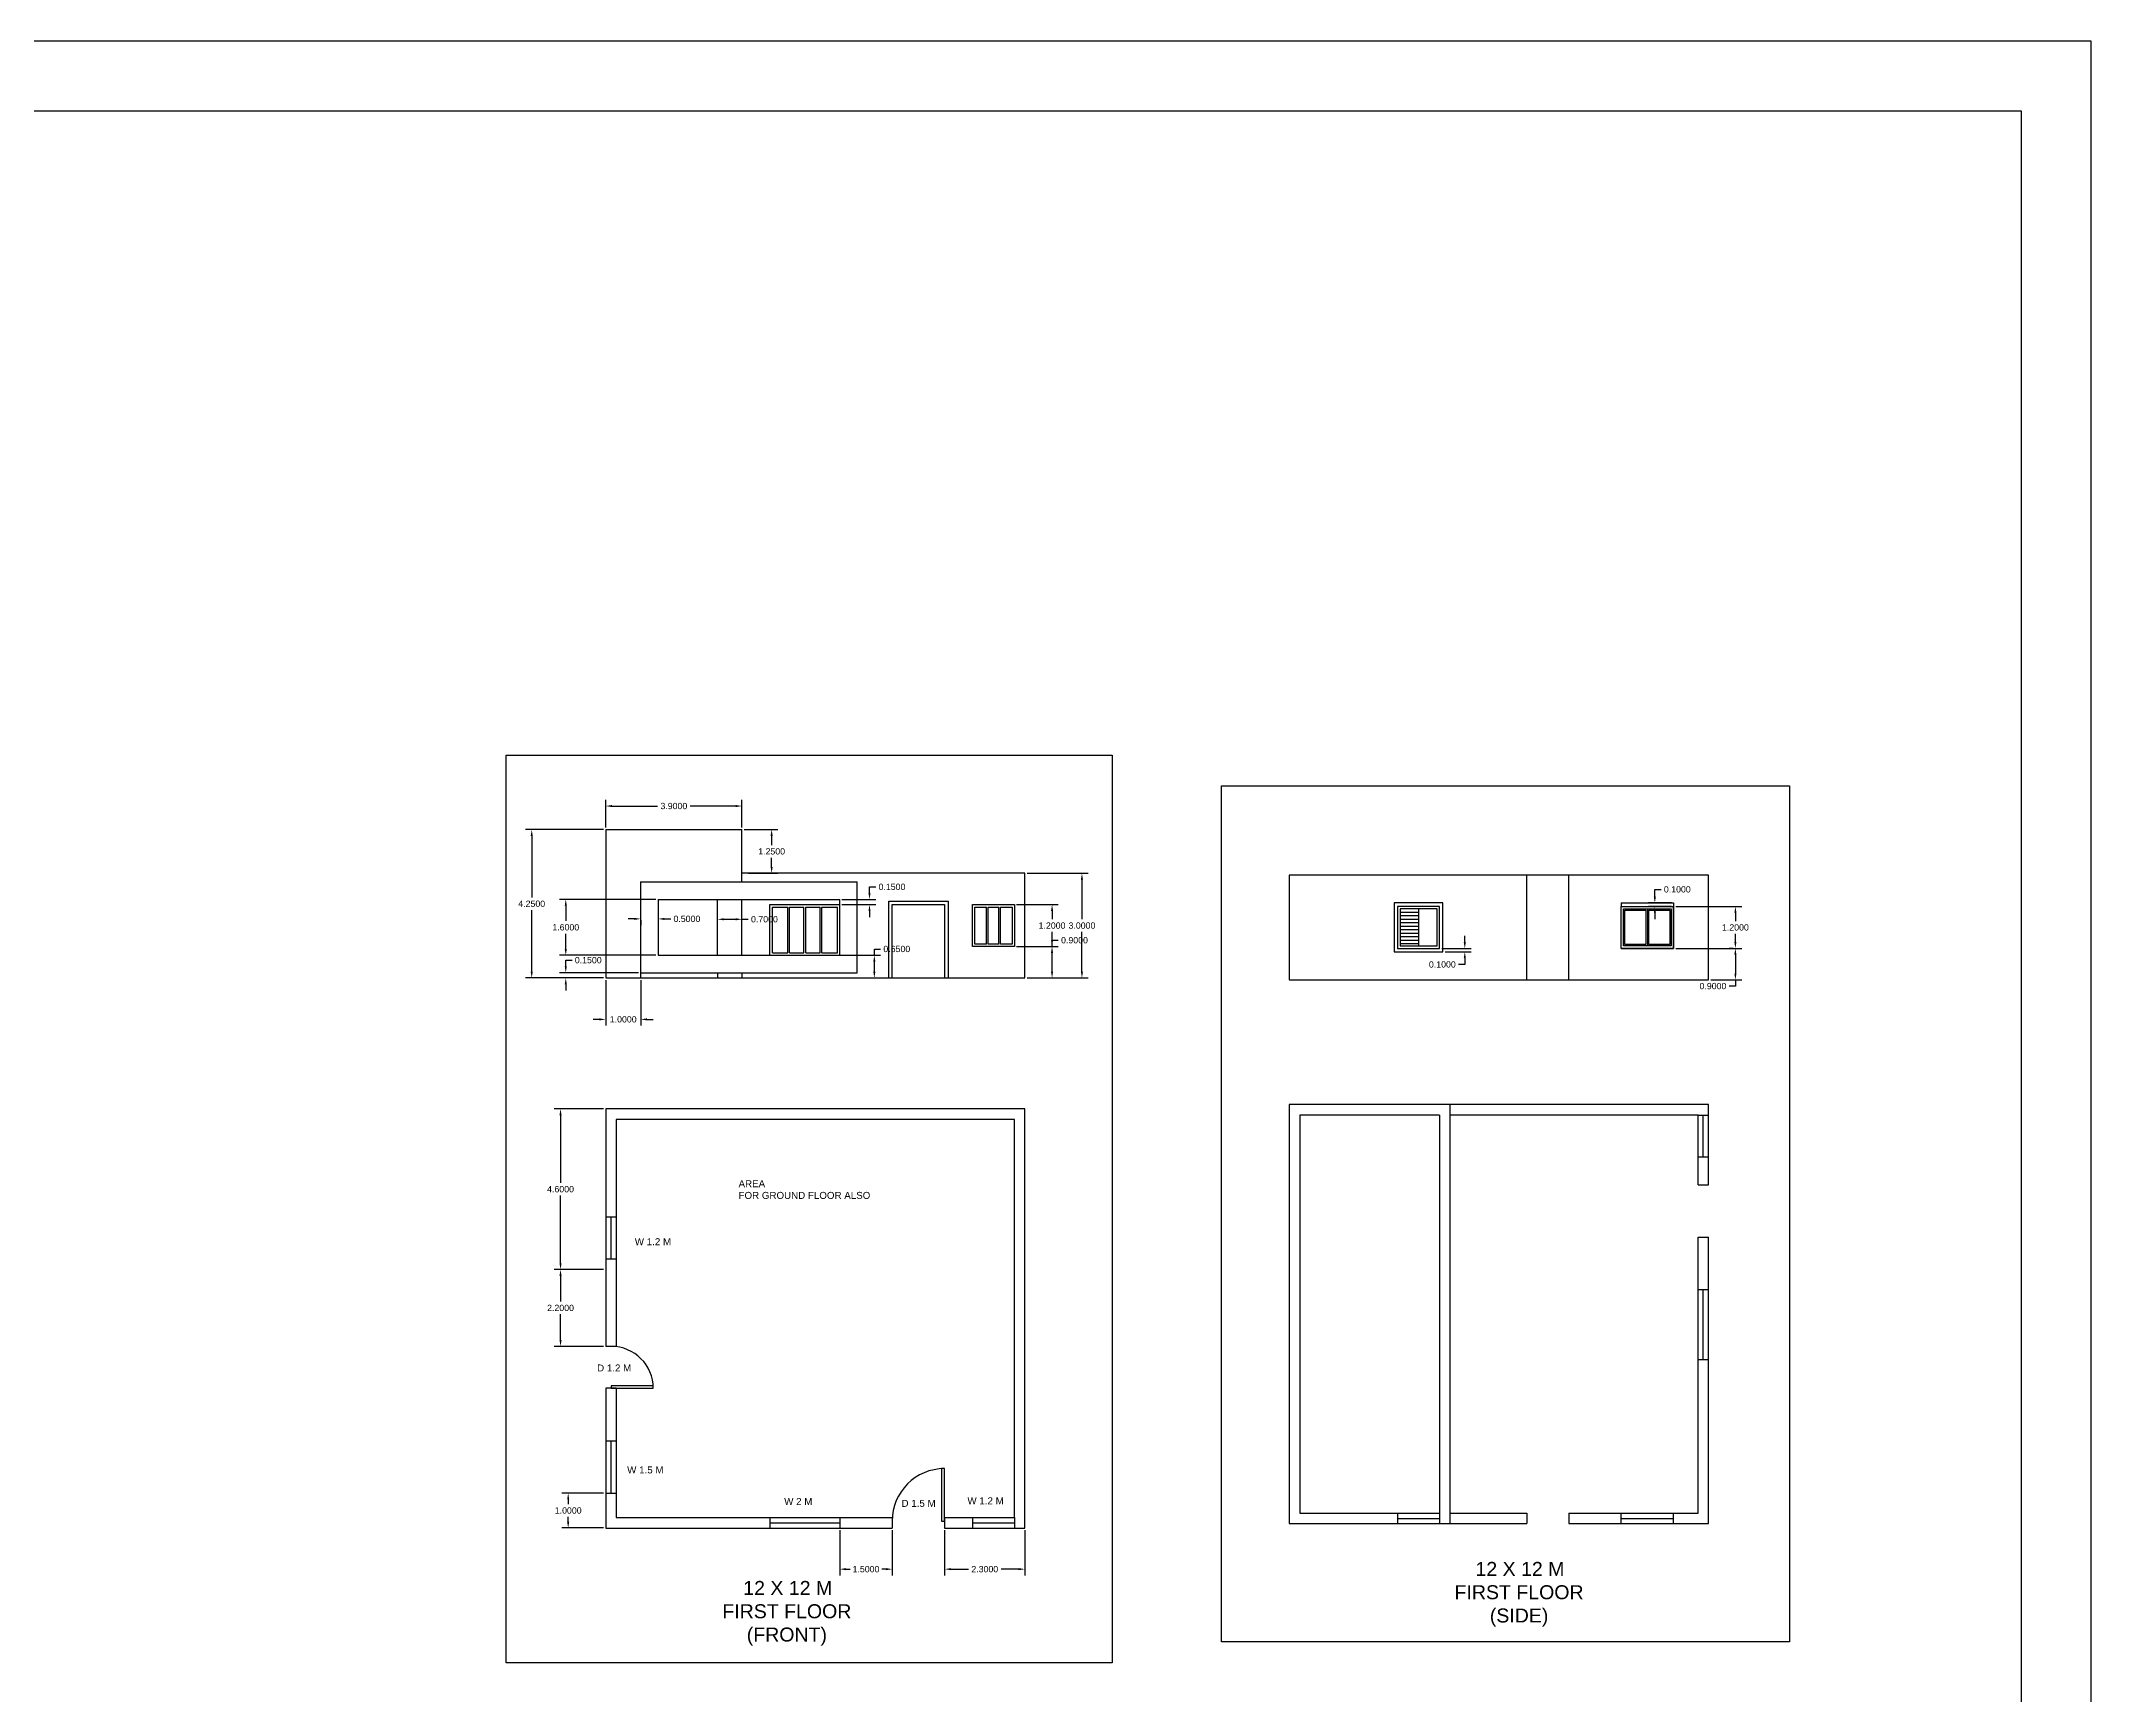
# Model space of a CAD drawing. Header units: millimetres. Extents: x 3147 to 3559, y 1951 to 2086.
# Drawn here: x 3384.4 to 3443.1, y 2038.7 to 2086.1 of the extents above; entities that cross this region are included whole.
import ezdxf

# ---------------------------------------------------------------- set-up
doc = ezdxf.new("R2010")
doc.units = ezdxf.units.MM
doc.layers.get('Defpoints').update_dxf_attribs({"color": 1})
doc.styles.get("Standard").update_dxf_attribs({"font": 'arial.ttf'})
doc.dimstyles.get("Standard").update_dxf_attribs({"dimtxt": 0.18, "dimasz": 0.18, "dimexe": 0.18, "dimexo": 0.0625, "dimgap": 0.09, "dimtad": 0, "dimtih": 1, "dimtoh": 1, "dimdec": 4, "dimzin": 0, "dimdsep": 46, "dimtxsty": 'Standard', "dimcen": 0.09, "dimadec": 0, "dimazin": 0, "dimtfac": 1, "dimtdec": 4, "dimtofl": 0, "dimtmove": 0, "dimatfit": 3, "dimfxl": 1, "dimtolj": 1, "dimtzin": 0, "dimarcsym": 0})

# ---------------------------------------------------------------- blocks, each defined once
blk = doc.blocks.new('*U64')
blk.add_line((-0.265, 0), (0.265, 0))
blk = doc.blocks.new('*U65')
at = {"color": 0, "linetype": 'ByBlock', "lineweight": -2, "transparency": 16777216}
for p in [(0, 0), (0, -0.1), (0, -0.2), (0, -0.3), (0, -0.4), (0, -0.5), (0, -0.6), (0, -0.7), (0, -0.8), (0, -0.9)]:
    blk.add_blockref('*U64', p, dxfattribs=at)
blk = doc.blocks.new('*D81')
at = {"color": 0, "lineweight": -2, "transparency": 16777216}
for p, q in [((3400.482, 2044.503), (3399.29, 2044.503)), ((3399.47, 2044.323), (3399.47, 2044.184)), ((3400.482, 2043.503), (3399.29, 2043.503)), ((3399.47, 2043.683), (3399.47, 2043.821))]:
    blk.add_line(p, q, dxfattribs=at)
at = {"color": 0, "transparency": 16777216}
for points in [[(3399.44, 2044.323), (3399.5, 2044.323), (3399.47, 2044.503)], [(3399.44, 2043.683), (3399.5, 2043.683), (3399.47, 2043.503)]]:
    blk.add_solid(points, dxfattribs=at)
at = {"layer": 'Defpoints', "color": 0, "transparency": 16777216}
for p in [(3399.47, 2044.503), (3400.545, 2044.503), (3400.545, 2043.503)]:
    blk.add_point(p, dxfattribs=at)
at = {"color": 0, "transparency": 16777216, "insert": (3399.47, 2044.003), "char_height": 0.18, "attachment_point": 5}
blk.add_mtext('\\A1;1.0000', dxfattribs=at)
blk = doc.blocks.new('*D88')
at = {"color": 0, "lineweight": -2, "transparency": 16777216}
for p, q in [((3410.245, 2043.44), (3410.245, 2042.144)), ((3412.545, 2043.44), (3412.545, 2042.144)), ((3410.425, 2042.324), (3410.93, 2042.324)), ((3412.365, 2042.324), (3411.86, 2042.324))]:
    blk.add_line(p, q, dxfattribs=at)
at = {"color": 0, "transparency": 16777216}
for points in [[(3410.425, 2042.354), (3410.425, 2042.294), (3410.245, 2042.324)], [(3412.365, 2042.354), (3412.365, 2042.294), (3412.545, 2042.324)]]:
    blk.add_solid(points, dxfattribs=at)
at = {"layer": 'Defpoints', "color": 0, "transparency": 16777216}
for p in [(3410.245, 2043.503), (3412.545, 2043.503), (3412.545, 2042.324)]:
    blk.add_point(p, dxfattribs=at)
at = {"color": 0, "transparency": 16777216, "insert": (3411.395, 2042.324), "char_height": 0.18, "attachment_point": 5}
blk.add_mtext('\\A1;2.3000', dxfattribs=at)
blk = doc.blocks.new('*D89')
at = {"color": 0, "lineweight": -2, "transparency": 16777216}
for p, q in [((3407.245, 2043.44), (3407.245, 2042.144)), ((3408.745, 2043.44), (3408.745, 2042.144)), ((3407.425, 2042.324), (3407.54, 2042.324)), ((3408.565, 2042.324), (3408.45, 2042.324))]:
    blk.add_line(p, q, dxfattribs=at)
at = {"color": 0, "transparency": 16777216}
for points in [[(3407.425, 2042.354), (3407.425, 2042.294), (3407.245, 2042.324)], [(3408.565, 2042.354), (3408.565, 2042.294), (3408.745, 2042.324)]]:
    blk.add_solid(points, dxfattribs=at)
at = {"layer": 'Defpoints', "color": 0, "transparency": 16777216}
for p in [(3407.245, 2043.503), (3408.745, 2043.503), (3408.745, 2042.324)]:
    blk.add_point(p, dxfattribs=at)
at = {"color": 0, "transparency": 16777216, "insert": (3407.995, 2042.324), "char_height": 0.18, "attachment_point": 5}
blk.add_mtext('\\A1;1.5000', dxfattribs=at)
blk = doc.blocks.new('*D90')
at = {"color": 0, "lineweight": -2, "transparency": 16777216}
for p, q in [((3400.482, 2055.503), (3399.071, 2055.503)), ((3399.251, 2055.323), (3399.251, 2053.384)), ((3399.251, 2051.083), (3399.251, 2053.021)), ((3400.482, 2050.903), (3399.071, 2050.903))]:
    blk.add_line(p, q, dxfattribs=at)
at = {"color": 0, "transparency": 16777216}
for points in [[(3399.221, 2055.323), (3399.281, 2055.323), (3399.251, 2055.503)], [(3399.221, 2051.083), (3399.281, 2051.083), (3399.251, 2050.903)]]:
    blk.add_solid(points, dxfattribs=at)
at = {"layer": 'Defpoints', "color": 0, "transparency": 16777216}
for p in [(3400.545, 2055.503), (3399.251, 2050.903), (3400.545, 2050.903)]:
    blk.add_point(p, dxfattribs=at)
at = {"color": 0, "transparency": 16777216, "insert": (3399.251, 2053.203), "char_height": 0.18, "attachment_point": 5}
blk.add_mtext('\\A1;4.6000', dxfattribs=at)
blk = doc.blocks.new('*D91')
at = {"color": 0, "lineweight": -2, "transparency": 16777216}
for p, q in [((3400.482, 2050.903), (3399.071, 2050.903)), ((3399.251, 2050.723), (3399.251, 2049.984)), ((3399.251, 2048.883), (3399.251, 2049.621)), ((3400.482, 2048.703), (3399.071, 2048.703))]:
    blk.add_line(p, q, dxfattribs=at)
at = {"color": 0, "transparency": 16777216}
for points in [[(3399.221, 2050.723), (3399.281, 2050.723), (3399.251, 2050.903)], [(3399.221, 2048.883), (3399.281, 2048.883), (3399.251, 2048.703)]]:
    blk.add_solid(points, dxfattribs=at)
at = {"layer": 'Defpoints', "color": 0, "transparency": 16777216}
for p in [(3400.545, 2050.903), (3399.251, 2048.703), (3400.545, 2048.703)]:
    blk.add_point(p, dxfattribs=at)
at = {"color": 0, "transparency": 16777216, "insert": (3399.251, 2049.803), "char_height": 0.18, "attachment_point": 5}
blk.add_mtext('\\A1;2.2000', dxfattribs=at)
blk = doc.blocks.new('*D92')
at = {"color": 0, "lineweight": -2, "transparency": 16777216}
for p, q in [((3400.545, 2059.189), (3400.545, 2057.886)), ((3401.545, 2059.189), (3401.545, 2057.886)), ((3400.365, 2058.066), (3400.185, 2058.066)), ((3401.725, 2058.066), (3401.905, 2058.066))]:
    blk.add_line(p, q, dxfattribs=at)
at = {"color": 0, "transparency": 16777216}
for points in [[(3400.365, 2058.096), (3400.365, 2058.036), (3400.545, 2058.066)], [(3401.725, 2058.096), (3401.725, 2058.036), (3401.545, 2058.066)]]:
    blk.add_solid(points, dxfattribs=at)
at = {"layer": 'Defpoints', "color": 0, "transparency": 16777216}
for p in [(3400.545, 2059.251), (3401.545, 2059.251), (3401.545, 2058.066)]:
    blk.add_point(p, dxfattribs=at)
at = {"color": 0, "transparency": 16777216, "insert": (3401.045, 2058.066), "char_height": 0.18, "attachment_point": 5}
blk.add_mtext('\\A1;1.0000', dxfattribs=at)
blk = doc.blocks.new('*D93')
at = {"color": 0, "lineweight": -2, "transparency": 16777216}
for p, q in [((3412.307, 2060.151), (3413.501, 2060.151)), ((3413.321, 2060.151), (3413.321, 2060.331)), ((3413.321, 2060.331), (3413.501, 2060.331)), ((3413.321, 2059.431), (3413.321, 2059.971)), ((3412.607, 2059.251), (3413.501, 2059.251))]:
    blk.add_line(p, q, dxfattribs=at)
at = {"color": 0, "transparency": 16777216}
for points in [[(3413.291, 2059.971), (3413.351, 2059.971), (3413.321, 2060.151)], [(3413.291, 2059.431), (3413.351, 2059.431), (3413.321, 2059.251)]]:
    blk.add_solid(points, dxfattribs=at)
at = {"layer": 'Defpoints', "color": 0, "transparency": 16777216}
for p in [(3412.245, 2060.151), (3413.321, 2060.151), (3412.545, 2059.251)]:
    blk.add_point(p, dxfattribs=at)
at = {"color": 0, "transparency": 16777216, "insert": (3413.964, 2060.331), "char_height": 0.18, "attachment_point": 5}
blk.add_mtext('\\A1;0.9000', dxfattribs=at)
blk = doc.blocks.new('*D94')
at = {"color": 0, "lineweight": -2, "transparency": 16777216}
for p, q in [((3412.307, 2061.351), (3413.501, 2061.351)), ((3413.321, 2061.171), (3413.321, 2060.933)), ((3413.321, 2060.331), (3413.321, 2060.569)), ((3412.307, 2060.151), (3413.501, 2060.151))]:
    blk.add_line(p, q, dxfattribs=at)
at = {"color": 0, "transparency": 16777216}
for points in [[(3413.291, 2061.171), (3413.351, 2061.171), (3413.321, 2061.351)], [(3413.291, 2060.331), (3413.351, 2060.331), (3413.321, 2060.151)]]:
    blk.add_solid(points, dxfattribs=at)
at = {"layer": 'Defpoints', "color": 0, "transparency": 16777216}
for p in [(3412.245, 2061.351), (3412.245, 2060.151), (3413.321, 2060.151)]:
    blk.add_point(p, dxfattribs=at)
at = {"color": 0, "transparency": 16777216, "insert": (3413.321, 2060.751), "char_height": 0.18, "attachment_point": 5}
blk.add_mtext('\\A1;1.2000', dxfattribs=at)
blk = doc.blocks.new('*D95')
at = {"color": 0, "lineweight": -2, "transparency": 16777216}
for p, q in [((3401.482, 2059.401), (3399.221, 2059.401)), ((3400.482, 2059.251), (3399.221, 2059.251)), ((3399.401, 2059.581), (3399.401, 2059.761)), ((3399.401, 2059.761), (3399.581, 2059.761)), ((3399.401, 2059.071), (3399.401, 2058.891))]:
    blk.add_line(p, q, dxfattribs=at)
at = {"color": 0, "transparency": 16777216}
for points in [[(3399.371, 2059.581), (3399.431, 2059.581), (3399.401, 2059.401)], [(3399.371, 2059.071), (3399.431, 2059.071), (3399.401, 2059.251)]]:
    blk.add_solid(points, dxfattribs=at)
at = {"layer": 'Defpoints', "color": 0, "transparency": 16777216}
for p in [(3399.401, 2059.401), (3400.545, 2059.251), (3401.545, 2059.401)]:
    blk.add_point(p, dxfattribs=at)
at = {"color": 0, "transparency": 16777216, "insert": (3400.044, 2059.761), "char_height": 0.18, "attachment_point": 5}
blk.add_mtext('\\A1;0.1500', dxfattribs=at)
blk = doc.blocks.new('*D96')
at = {"color": 0, "lineweight": -2, "transparency": 16777216}
for p, q in [((3401.365, 2060.943), (3401.185, 2060.943)), ((3401.545, 2060.911), (3401.545, 2060.763)), ((3402.045, 2060.911), (3402.045, 2060.763)), ((3402.225, 2060.943), (3402.405, 2060.943))]:
    blk.add_line(p, q, dxfattribs=at)
at = {"color": 0, "transparency": 16777216}
for points in [[(3401.365, 2060.973), (3401.365, 2060.913), (3401.545, 2060.943)], [(3402.225, 2060.973), (3402.225, 2060.913), (3402.045, 2060.943)]]:
    blk.add_solid(points, dxfattribs=at)
at = {"layer": 'Defpoints', "color": 0, "transparency": 16777216}
for p in [(3401.545, 2060.973), (3402.045, 2060.973), (3402.045, 2060.943)]:
    blk.add_point(p, dxfattribs=at)
at = {"color": 0, "transparency": 16777216, "insert": (3402.868, 2060.943), "char_height": 0.18, "attachment_point": 5}
blk.add_mtext('\\A1;0.5000', dxfattribs=at)
blk = doc.blocks.new('*D97')
at = {"color": 0, "lineweight": -2, "transparency": 16777216}
for p, q in [((3408.095, 2061.681), (3408.095, 2061.861)), ((3408.095, 2061.861), (3408.275, 2061.861)), ((3407.307, 2061.501), (3408.275, 2061.501)), ((3407.307, 2061.351), (3408.275, 2061.351)), ((3408.095, 2061.171), (3408.095, 2060.991))]:
    blk.add_line(p, q, dxfattribs=at)
at = {"color": 0, "transparency": 16777216}
for points in [[(3408.065, 2061.681), (3408.125, 2061.681), (3408.095, 2061.501)], [(3408.065, 2061.171), (3408.125, 2061.171), (3408.095, 2061.351)]]:
    blk.add_solid(points, dxfattribs=at)
at = {"layer": 'Defpoints', "color": 0, "transparency": 16777216}
for p in [(3407.245, 2061.501), (3407.245, 2061.351), (3408.095, 2061.501)]:
    blk.add_point(p, dxfattribs=at)
at = {"color": 0, "transparency": 16777216, "insert": (3408.738, 2061.861), "char_height": 0.18, "attachment_point": 5}
blk.add_mtext('\\A1;0.1500', dxfattribs=at)
blk = doc.blocks.new('*D98')
at = {"color": 0, "lineweight": -2, "transparency": 16777216}
for p, q in [((3404.507, 2063.501), (3405.474, 2063.501)), ((3405.294, 2063.321), (3405.294, 2063.058)), ((3404.634, 2062.251), (3405.474, 2062.251)), ((3405.294, 2062.431), (3405.294, 2062.694))]:
    blk.add_line(p, q, dxfattribs=at)
at = {"color": 0, "transparency": 16777216}
for points in [[(3405.264, 2063.321), (3405.324, 2063.321), (3405.294, 2063.501)], [(3405.264, 2062.431), (3405.324, 2062.431), (3405.294, 2062.251)]]:
    blk.add_solid(points, dxfattribs=at)
at = {"layer": 'Defpoints', "color": 0, "transparency": 16777216}
for p in [(3404.445, 2063.501), (3404.572, 2062.251), (3405.294, 2062.251)]:
    blk.add_point(p, dxfattribs=at)
at = {"color": 0, "transparency": 16777216, "insert": (3405.294, 2062.876), "char_height": 0.18, "attachment_point": 5}
blk.add_mtext('\\A1;1.2500', dxfattribs=at)
blk = doc.blocks.new('*D99')
at = {"color": 0, "lineweight": -2, "transparency": 16777216}
for p, q in [((3403.745, 2060.985), (3403.745, 2061.112)), ((3404.445, 2060.985), (3404.445, 2061.112)), ((3403.925, 2060.932), (3404.265, 2060.932)), ((3404.445, 2060.932), (3404.625, 2060.932))]:
    blk.add_line(p, q, dxfattribs=at)
at = {"color": 0, "transparency": 16777216}
for points in [[(3403.925, 2060.962), (3403.925, 2060.902), (3403.745, 2060.932)], [(3404.265, 2060.962), (3404.265, 2060.902), (3404.445, 2060.932)]]:
    blk.add_solid(points, dxfattribs=at)
at = {"layer": 'Defpoints', "color": 0, "transparency": 16777216}
for p in [(3403.745, 2060.923), (3404.445, 2060.932), (3404.445, 2060.923)]:
    blk.add_point(p, dxfattribs=at)
at = {"color": 0, "transparency": 16777216, "insert": (3405.088, 2060.932), "char_height": 0.18, "attachment_point": 5}
blk.add_mtext('\\A1;0.7000', dxfattribs=at)
blk = doc.blocks.new('*D112')
at = {"color": 0, "lineweight": -2, "transparency": 16777216}
for p, q in [((3430.577, 2061.579), (3430.577, 2061.788)), ((3430.577, 2061.788), (3430.757, 2061.788)), ((3431.05, 2061.399), (3430.397, 2061.399)), ((3431.05, 2061.299), (3430.397, 2061.299)), ((3430.577, 2061.119), (3430.577, 2060.939))]:
    blk.add_line(p, q, dxfattribs=at)
at = {"color": 0, "transparency": 16777216}
for points in [[(3430.547, 2061.579), (3430.607, 2061.579), (3430.577, 2061.399)], [(3430.547, 2061.119), (3430.607, 2061.119), (3430.577, 2061.299)]]:
    blk.add_solid(points, dxfattribs=at)
at = {"layer": 'Defpoints', "color": 0, "transparency": 16777216}
for p in [(3430.577, 2061.299), (3431.112, 2061.399), (3431.112, 2061.299)]:
    blk.add_point(p, dxfattribs=at)
at = {"color": 0, "transparency": 16777216, "insert": (3431.22, 2061.788), "char_height": 0.18, "attachment_point": 5}
blk.add_mtext('\\A1;0.1000', dxfattribs=at)
blk = doc.blocks.new('*D113')
at = {"color": 0, "lineweight": -2, "transparency": 16777216}
for p, q in [((3431.175, 2060.099), (3433.063, 2060.099)), ((3432.883, 2059.919), (3432.883, 2059.379)), ((3432.175, 2059.199), (3433.063, 2059.199)), ((3432.883, 2059.019), (3432.703, 2059.019)), ((3432.883, 2059.199), (3432.883, 2059.019))]:
    blk.add_line(p, q, dxfattribs=at)
at = {"color": 0, "transparency": 16777216}
for points in [[(3432.853, 2059.919), (3432.913, 2059.919), (3432.883, 2060.099)], [(3432.853, 2059.379), (3432.913, 2059.379), (3432.883, 2059.199)]]:
    blk.add_solid(points, dxfattribs=at)
at = {"layer": 'Defpoints', "color": 0, "transparency": 16777216}
for p in [(3431.112, 2060.099), (3432.112, 2059.199), (3432.883, 2059.199)]:
    blk.add_point(p, dxfattribs=at)
at = {"color": 0, "transparency": 16777216, "insert": (3432.24, 2059.019), "char_height": 0.18, "attachment_point": 5}
blk.add_mtext('\\A1;0.9000', dxfattribs=at)
blk = doc.blocks.new('*D114')
at = {"color": 0, "lineweight": -2, "transparency": 16777216}
for p, q in [((3412.607, 2062.251), (3414.357, 2062.251)), ((3414.177, 2062.071), (3414.177, 2060.933)), ((3414.177, 2059.431), (3414.177, 2060.569)), ((3412.607, 2059.251), (3414.357, 2059.251))]:
    blk.add_line(p, q, dxfattribs=at)
at = {"color": 0, "transparency": 16777216}
for points in [[(3414.147, 2062.071), (3414.207, 2062.071), (3414.177, 2062.251)], [(3414.147, 2059.431), (3414.207, 2059.431), (3414.177, 2059.251)]]:
    blk.add_solid(points, dxfattribs=at)
at = {"layer": 'Defpoints', "color": 0, "transparency": 16777216}
for p in [(3412.545, 2062.251), (3414.177, 2062.251), (3412.545, 2059.251)]:
    blk.add_point(p, dxfattribs=at)
at = {"color": 0, "transparency": 16777216, "insert": (3414.177, 2060.751), "char_height": 0.18, "attachment_point": 5}
blk.add_mtext('\\A1;3.0000', dxfattribs=at)
blk = doc.blocks.new('*D115')
at = {"color": 0, "lineweight": -2, "transparency": 16777216}
for p, q in [((3431.175, 2061.299), (3433.063, 2061.299)), ((3432.883, 2061.119), (3432.883, 2060.881)), ((3432.883, 2060.279), (3432.883, 2060.517)), ((3432.821, 2060.099), (3432.703, 2060.099))]:
    blk.add_line(p, q, dxfattribs=at)
at = {"color": 0, "transparency": 16777216}
for points in [[(3432.853, 2061.119), (3432.913, 2061.119), (3432.883, 2061.299)], [(3432.853, 2060.279), (3432.913, 2060.279), (3432.883, 2060.099)]]:
    blk.add_solid(points, dxfattribs=at)
at = {"layer": 'Defpoints', "color": 0, "transparency": 16777216}
for p in [(3431.112, 2061.299), (3432.883, 2061.299), (3432.883, 2060.099)]:
    blk.add_point(p, dxfattribs=at)
at = {"color": 0, "transparency": 16777216, "insert": (3432.883, 2060.699), "char_height": 0.18, "attachment_point": 5}
blk.add_mtext('\\A1;1.2000', dxfattribs=at)
blk = doc.blocks.new('*U8')
for p, q in [((0, 0), (0, 100)), ((750, 0), (750, 100))]:
    blk.add_line(p, q)
blk.add_lwpolyline([(0, 0), (0, -750), (43.75, -750), (43.75, 0)], close=True)
blk.add_arc((0, 0), 750, 270, 0)
blk = doc.blocks.new('*U6')
for p, q in [((-750, 0), (-750, -100)), ((0, 0), (0, -100))]:
    blk.add_line(p, q)
blk.add_lwpolyline([(0, 0), (0, 750), (-43.75, 750), (-43.75, 0)], close=True)
blk.add_arc((0, 0), 750, 90, 180)
blk = doc.blocks.new('*D82')
at = {"color": 0, "lineweight": -2, "transparency": 16777216}
for p, q in [((3400.482, 2063.501), (3398.246, 2063.501)), ((3398.426, 2063.321), (3398.426, 2061.558)), ((3398.426, 2059.431), (3398.426, 2061.194)), ((3400.482, 2059.251), (3398.246, 2059.251))]:
    blk.add_line(p, q, dxfattribs=at)
at = {"color": 0, "transparency": 16777216}
for points in [[(3398.396, 2063.321), (3398.456, 2063.321), (3398.426, 2063.501)], [(3398.396, 2059.431), (3398.456, 2059.431), (3398.426, 2059.251)]]:
    blk.add_solid(points, dxfattribs=at)
at = {"layer": 'Defpoints', "color": 0, "transparency": 16777216}
for p in [(3398.426, 2063.501), (3400.545, 2063.501), (3400.545, 2059.251)]:
    blk.add_point(p, dxfattribs=at)
at = {"color": 0, "transparency": 16777216, "insert": (3398.426, 2061.376), "char_height": 0.18, "attachment_point": 5}
blk.add_mtext('\\A1;4.2500', dxfattribs=at)
blk = doc.blocks.new('*D83')
at = {"color": 0, "lineweight": -2, "transparency": 16777216}
for p, q in [((3401.982, 2061.501), (3399.221, 2061.501)), ((3399.401, 2061.321), (3399.401, 2060.883)), ((3399.401, 2060.081), (3399.401, 2060.519)), ((3401.982, 2059.901), (3399.221, 2059.901))]:
    blk.add_line(p, q, dxfattribs=at)
at = {"color": 0, "transparency": 16777216}
for points in [[(3399.371, 2061.321), (3399.431, 2061.321), (3399.401, 2061.501)], [(3399.371, 2060.081), (3399.431, 2060.081), (3399.401, 2059.901)]]:
    blk.add_solid(points, dxfattribs=at)
at = {"layer": 'Defpoints', "color": 0, "transparency": 16777216}
for p in [(3399.401, 2061.501), (3402.045, 2061.501), (3402.045, 2059.901)]:
    blk.add_point(p, dxfattribs=at)
at = {"color": 0, "transparency": 16777216, "insert": (3399.401, 2060.701), "char_height": 0.18, "attachment_point": 5}
blk.add_mtext('\\A1;1.6000', dxfattribs=at)
blk = doc.blocks.new('*D84')
at = {"color": 0, "lineweight": -2, "transparency": 16777216}
for p, q in [((3400.545, 2063.564), (3400.545, 2064.354)), ((3400.725, 2064.174), (3402.031, 2064.174)), ((3404.265, 2064.174), (3402.958, 2064.174)), ((3404.445, 2063.564), (3404.445, 2064.354))]:
    blk.add_line(p, q, dxfattribs=at)
at = {"color": 0, "transparency": 16777216}
for points in [[(3400.725, 2064.204), (3400.725, 2064.144), (3400.545, 2064.174)], [(3404.265, 2064.204), (3404.265, 2064.144), (3404.445, 2064.174)]]:
    blk.add_solid(points, dxfattribs=at)
at = {"layer": 'Defpoints', "color": 0, "transparency": 16777216}
for p in [(3404.445, 2064.174), (3400.545, 2063.501), (3404.445, 2063.501)]:
    blk.add_point(p, dxfattribs=at)
at = {"color": 0, "transparency": 16777216, "insert": (3402.495, 2064.174), "char_height": 0.18, "attachment_point": 5}
blk.add_mtext('\\A1;3.9000', dxfattribs=at)
blk = doc.blocks.new('*D87')
at = {"color": 0, "lineweight": -2, "transparency": 16777216}
for p, q in [((3425.137, 2060.279), (3425.137, 2060.459)), ((3424.475, 2060.099), (3425.317, 2060.099)), ((3424.575, 2059.999), (3425.317, 2059.999)), ((3425.137, 2059.819), (3425.137, 2059.639)), ((3425.137, 2059.639), (3424.957, 2059.639))]:
    blk.add_line(p, q, dxfattribs=at)
at = {"color": 0, "transparency": 16777216}
for points in [[(3425.107, 2060.279), (3425.167, 2060.279), (3425.137, 2060.099)], [(3425.107, 2059.819), (3425.167, 2059.819), (3425.137, 2059.999)]]:
    blk.add_solid(points, dxfattribs=at)
at = {"layer": 'Defpoints', "color": 0, "transparency": 16777216}
for p in [(3424.412, 2060.099), (3424.512, 2059.999), (3425.137, 2059.999)]:
    blk.add_point(p, dxfattribs=at)
at = {"color": 0, "transparency": 16777216, "insert": (3424.494, 2059.639), "char_height": 0.18, "attachment_point": 5}
blk.add_mtext('\\A1;0.1000', dxfattribs=at)
blk = doc.blocks.new('*D80')
at = {"color": 0, "lineweight": -2, "transparency": 16777216}
for p, q in [((3407.017, 2059.901), (3408.414, 2059.901)), ((3408.234, 2059.901), (3408.234, 2060.081)), ((3408.234, 2060.081), (3408.414, 2060.081)), ((3407.017, 2059.251), (3408.414, 2059.251)), ((3408.234, 2059.431), (3408.234, 2059.721))]:
    blk.add_line(p, q, dxfattribs=at)
at = {"color": 0, "transparency": 16777216}
for points in [[(3408.204, 2059.721), (3408.264, 2059.721), (3408.234, 2059.901)], [(3408.204, 2059.431), (3408.264, 2059.431), (3408.234, 2059.251)]]:
    blk.add_solid(points, dxfattribs=at)
at = {"layer": 'Defpoints', "color": 0, "transparency": 16777216}
for p in [(3406.955, 2059.901), (3408.234, 2059.901), (3406.955, 2059.251)]:
    blk.add_point(p, dxfattribs=at)
at = {"color": 0, "transparency": 16777216, "insert": (3408.877, 2060.081), "char_height": 0.18, "attachment_point": 5}
blk.add_mtext('\\A1;0.6500', dxfattribs=at)

msp = doc.modelspace()

# ---------------------------------------------------------------- linework, layer by layer
for p, q in [((3400.54469, 2063.50111), (3404.44469, 2063.50111)), ((3400.54469, 2063.50111), (3400.54469, 2059.25111)), ((3404.44469, 2062.00111), (3404.44469, 2063.50111)), ((3412.54469, 2062.25111), (3404.44469, 2062.25111)), ((3412.54469, 2059.25111), (3412.54469, 2062.25111)), ((3432.11248, 2062.19929), (3420.11248, 2062.19929)), ((3420.11248, 2062.19929), (3420.11248, 2059.19929)), ((3426.91248, 2059.19929), (3426.91248, 2062.19929)), ((3428.11248, 2059.19929), (3428.11248, 2062.19929)), ((3432.11248, 2059.19929), (3432.11248, 2062.19929)), ((3401.54469, 2062.00111), (3407.74469, 2062.00111)), ((3401.54469, 2062.00111), (3401.54469, 2059.25111)), ((3407.74469, 2059.40111), (3407.74469, 2062.00111)), ((3402.04469, 2061.50111), (3407.24469, 2061.50111)), ((3402.04469, 2061.50111), (3402.04469, 2059.90111)), ((3403.74469, 2059.90111), (3403.74469, 2061.50111)), ((3404.44469, 2059.90111), (3404.44469, 2061.50111)), ((3405.24469, 2061.35111), (3407.24469, 2061.35111)), ((3405.24469, 2059.90111), (3405.24469, 2061.35111)), ((3405.31469, 2061.28111), (3405.75469, 2061.28111)), ((3405.31469, 2059.97111), (3405.31469, 2061.28111)), ((3405.75469, 2059.97111), (3405.75469, 2061.28111)), ((3405.80469, 2061.28111), (3406.21969, 2061.28111)), ((3405.80469, 2059.97111), (3405.80469, 2061.28111)), ((3406.21969, 2059.97111), (3406.21969, 2061.28111)), ((3406.26969, 2061.28111), (3406.68469, 2061.28111)), ((3406.26969, 2059.97111), (3406.26969, 2061.28111)), ((3406.68469, 2059.97111), (3406.68469, 2061.28111)), ((3406.73469, 2061.28111), (3407.17469, 2061.28111)), ((3406.73469, 2059.97111), (3406.73469, 2061.28111)), ((3407.17469, 2059.97111), (3407.17469, 2061.28111)), ((3407.24469, 2059.90111), (3407.24469, 2061.50111)), ((3411.11469, 2060.22111), (3411.11469, 2061.28111)), ((3411.11469, 2061.28111), (3411.44303, 2061.28111)), ((3411.44303, 2060.22111), (3411.44303, 2061.28111)), ((3411.49303, 2061.28111), (3411.79636, 2061.28111)), ((3411.49303, 2060.22111), (3411.49303, 2061.28111)), ((3411.79636, 2060.22111), (3411.79636, 2061.28111)), ((3411.84636, 2061.28111), (3412.17469, 2061.28111)), ((3411.84636, 2060.22111), (3411.84636, 2061.28111)), ((3412.17469, 2061.28111), (3412.17469, 2060.22111)), ((3423.81248, 2061.22929), (3423.81248, 2060.16929)), ((3429.61248, 2061.39929), (3431.11248, 2061.39929)), ((3429.61248, 2061.39929), (3429.61248, 2061.29929)), ((3429.61248, 2061.29929), (3431.11248, 2061.29929)), ((3429.61248, 2060.09929), (3429.61248, 2061.29929)), ((3431.11248, 2061.39929), (3431.11248, 2061.29929)), ((3431.11248, 2060.09929), (3431.11248, 2061.29929)), ((3402.04469, 2059.90111), (3407.24469, 2059.90111)), ((3405.31469, 2059.97111), (3405.75469, 2059.97111)), ((3405.80469, 2059.97111), (3406.21969, 2059.97111)), ((3406.26969, 2059.97111), (3406.68469, 2059.97111)), ((3406.73469, 2059.97111), (3407.17469, 2059.97111)), ((3411.44303, 2060.22111), (3411.11469, 2060.22111)), ((3411.79636, 2060.22111), (3411.49303, 2060.22111)), ((3412.17469, 2060.22111), (3411.84636, 2060.22111)), ((3429.61248, 2060.09929), (3431.11248, 2060.09929)), ((3400.54469, 2059.25111), (3412.54469, 2059.25111)), ((3401.54469, 2059.40111), (3407.74469, 2059.40111)), ((3403.74469, 2059.40111), (3403.74469, 2059.25111)), ((3404.44469, 2059.40111), (3404.44469, 2059.25111)), ((3420.11248, 2059.19929), (3432.11248, 2059.19929)), ((3412.54469, 2055.50257), (3400.54469, 2055.50257)), ((3400.54469, 2055.50257), (3400.54469, 2048.70257)), ((3412.54469, 2043.50257), (3412.54469, 2055.50257)), ((3432.11248, 2055.62768), (3420.11248, 2055.62768)), ((3420.11248, 2055.62768), (3420.11248, 2043.62768)), ((3424.41248, 2055.32768), (3424.41248, 2043.62768)), ((3424.71248, 2055.62768), (3424.71248, 2043.62768)), ((3431.81248, 2055.32768), (3432.11248, 2055.32768)), ((3431.96248, 2054.12768), (3431.96248, 2055.32768)), ((3432.11248, 2053.32768), (3432.11248, 2055.62768)), ((3431.81248, 2054.12768), (3432.11248, 2054.12768)), ((3431.81248, 2053.32768), (3432.11248, 2053.32768)), ((3400.84469, 2052.40257), (3400.54469, 2052.40257)), ((3400.69469, 2052.40257), (3400.69469, 2051.20257)), ((3431.81248, 2051.82768), (3432.11248, 2051.82768)), ((3432.11248, 2043.62768), (3432.11248, 2051.82768)), ((3400.84469, 2051.20257), (3400.54469, 2051.20257)), ((3400.84469, 2051.20257), (3400.84469, 2050.90257)), ((3431.81248, 2050.32768), (3432.11248, 2050.32768)), ((3431.96248, 2048.32768), (3431.96248, 2050.32768)), ((3400.84469, 2048.70257), (3400.54469, 2048.70257)), ((3431.81248, 2048.32768), (3432.11248, 2048.32768)), ((3400.54469, 2047.50257), (3400.54469, 2043.50257)), ((3400.84469, 2047.50257), (3400.54469, 2047.50257)), ((3400.54469, 2046.00257), (3400.84469, 2046.00257)), ((3400.54469, 2046.00257), (3400.84469, 2046.00257)), ((3400.69469, 2046.00257), (3400.69469, 2044.50257)), ((3400.54469, 2044.50257), (3400.84469, 2044.50257)), ((3400.54469, 2044.50257), (3400.84469, 2044.50257)), ((3400.54469, 2043.50257), (3408.74469, 2043.50257)), ((3405.24469, 2043.80257), (3405.24469, 2043.50257)), ((3405.24469, 2043.65257), (3407.24469, 2043.65257)), ((3407.24469, 2043.80257), (3407.24469, 2043.50257)), ((3408.74469, 2043.80257), (3408.74469, 2043.50257)), ((3410.24469, 2043.80257), (3410.24469, 2043.50257)), ((3410.24469, 2043.50257), (3412.54469, 2043.50257)), ((3411.04469, 2043.80257), (3411.04469, 2043.50257)), ((3411.04469, 2043.65257), (3412.24469, 2043.65257)), ((3412.24469, 2043.80257), (3412.24469, 2043.50257)), ((3420.11248, 2043.62768), (3426.91248, 2043.62768)), ((3423.21248, 2043.92768), (3423.21248, 2043.62768)), ((3423.21248, 2043.77768), (3424.41248, 2043.77768)), ((3424.41248, 2043.92768), (3424.41248, 2043.62768)), ((3426.91248, 2043.92768), (3426.91248, 2043.62768)), ((3428.11248, 2043.92768), (3428.11248, 2043.62768)), ((3428.11248, 2043.62768), (3432.11248, 2043.62768)), ((3429.61248, 2043.62768), (3429.61248, 2043.92768)), ((3429.61248, 2043.77768), (3431.11248, 2043.77768)), ((3431.11248, 2043.62768), (3431.11248, 2043.92768))]:
    msp.add_line(p, q)
for points in [[(3318.90235, 2086.07998), (3443.06245, 2086.07998), (3443.06245, 1994.15057), (3318.90235, 1994.15057)], [(3320.90235, 2084.07998), (3441.06245, 2084.07998), (3441.06245, 1996.15057), (3320.90235, 1996.15057)], [(3397.6922, 2065.62686), (3415.04272, 2065.62686), (3415.04272, 2039.64012), (3397.6922, 2039.64012)], [(3418.17552, 2064.75107), (3434.43251, 2064.75107), (3434.43251, 2040.24632), (3418.17552, 2040.24632)], [(3411.04469, 2060.15111), (3411.04469, 2061.35111), (3412.24469, 2061.35111), (3412.24469, 2060.15111)], [(3424.51248, 2061.39929), (3423.11248, 2061.39929), (3423.11248, 2059.99929), (3424.51248, 2059.99929)], [(3424.41248, 2061.29929), (3423.21248, 2061.29929), (3423.21248, 2060.09929), (3424.41248, 2060.09929)], [(3424.34248, 2061.22929), (3423.28248, 2061.22929), (3423.28248, 2060.16929), (3424.34248, 2060.16929)], [(3429.61248, 2061.29929), (3431.11248, 2061.29929), (3431.11248, 2060.09929), (3429.61248, 2060.09929)], [(3429.68248, 2061.22929), (3431.04248, 2061.22929), (3431.04248, 2060.16929), (3429.68248, 2060.16929)], [(3429.68248, 2061.22929), (3430.36248, 2061.22929), (3430.36248, 2060.16929), (3429.68248, 2060.16929)], [(3429.72248, 2061.18929), (3430.32248, 2061.18929), (3430.32248, 2060.20929), (3429.72248, 2060.20929)], [(3430.40248, 2061.18929), (3431.00248, 2061.18929), (3431.00248, 2060.20929), (3430.40248, 2060.20929)]]:
    msp.add_lwpolyline(points, close=True)
for points in [[(3408.64469, 2059.25111), (3408.64469, 2061.45111), (3410.34469, 2061.45111), (3410.34469, 2059.25111)], [(3408.74469, 2059.25111), (3408.74469, 2061.35111), (3410.24469, 2061.35111), (3410.24469, 2059.25111)], [(3412.24469, 2050.90257), (3412.24469, 2055.20257), (3400.84469, 2055.20257), (3400.84469, 2051.20257)], [(3424.41248, 2055.32768), (3420.41248, 2055.32768), (3420.41248, 2043.92768), (3424.41248, 2043.92768)], [(3431.81248, 2053.32768), (3431.81248, 2055.32768), (3424.71248, 2055.32768)], [(3428.11248, 2043.92768), (3431.81248, 2043.92768), (3431.81248, 2051.82768)], [(3400.84469, 2050.90257), (3400.84469, 2048.70257)], [(3410.24469, 2043.80257), (3412.24469, 2043.80257), (3412.24469, 2050.90257)], [(3400.84469, 2047.50257), (3400.84469, 2043.80257), (3408.74469, 2043.80257)], [(3424.71248, 2043.92768), (3426.91248, 2043.92768)]]:
    msp.add_lwpolyline(points)

# ---------------------------------------------------------------- block references
msp.add_blockref('*U65', (3423.54748, 2061.13821))
at = {"xscale": 0.001599999999999985, "yscale": 0.001599999999999985, "zscale": 0.001599999999999985, "rotation": 90}
msp.add_blockref('*U8', (3400.70469, 2047.50257), dxfattribs=at)
at = {"xscale": 0.002, "yscale": 0.002, "zscale": 0.002}
msp.add_blockref('*U6', (3410.24469, 2043.70257), dxfattribs=at)

# ---------------------------------------------------------------- texts
at = {"attachment_point": 1}
for s, width, heights, insert, char_height in [('AREA\\PFOR GROUND FLOOR ALSO', 5.1102303, [0], (3404.34685, 2053.45974), 0.2), ('W 1.2 M', 1.4764067, [0.49227], (3401.37701, 2051.80007), 0.2), ('D 1.2 M', 1.4764067, [0.49227], (3400.29736, 2048.18445), 0.2), ('W 1.5 M', 1.4764067, [0.49227], (3401.15894, 2045.2656), 0.2), ('W 2 M', 1.4764067, [0.49227], (3405.65396, 2044.36226), 0.2), ('D 1.5 M', 1.4764067, [0.49227], (3409.01167, 2044.30881), 0.2), ('W 1.2 M', 1.4764067, [0.49227], (3410.89951, 2044.38171), 0.2), ('\\pi1.49535;12 X 12 M\\P\\pi0.89658;FIRST FLOOR\\P\\pi1.90613;(SIDE)', 5.4346256, [0], (3423.94669, 2042.5311), 0.4), ('\\pi1.49535;12 X 12 M\\P\\pi0.89658;FIRST FLOOR\\P\\pi1.59603;(FRONT)', 5.4346256, [0], (3402.98611, 2041.98617), 0.4)]:
    msp.add_mtext_dynamic_manual_height_columns(s, width=width, gutter_width=1, heights=heights, dxfattribs=dict(at, insert=insert, char_height=char_height))

# ---------------------------------------------------------------- dimensions: what is measured, and where the dimension line sits
for base, p1, p2, picture, middle in [((3404.44469, 2064.17435), (3400.54469, 2063.50111), (3404.44469, 2063.50111), '*D84', (3402.49469, 2064.17435)), ((3402.04469, 2060.94314), (3401.54469, 2060.97303), (3402.04469, 2060.97303), '*D96', (3402.86801, 2060.94314)), ((3404.44469, 2060.93169), (3403.74469, 2060.92277), (3404.44469, 2060.92277), '*D99', (3405.08801, 2060.93169)), ((3401.54469, 2058.06603), (3400.54469, 2059.25111), (3401.54469, 2059.25111), '*D92', (3401.04469, 2058.06603)), ((3408.74469, 2042.32433), (3407.24469, 2043.50257), (3408.74469, 2043.50257), '*D89', (3407.99469, 2042.32433)), ((3412.54469, 2042.32433), (3410.24469, 2043.50257), (3412.54469, 2043.50257), '*D88', (3411.39469, 2042.32433))]:
    dim = msp.add_linear_dim(base=base, p1=p1, p2=p2, dimstyle='Standard')
    dim.commit()
    dim.dimension.update_dxf_attribs({"geometry": picture, "text_midpoint": middle})
for base, p1, p2, picture, middle in [((3398.42596, 2063.50111), (3400.54469, 2059.25111), (3400.54469, 2063.50111), '*D82', (3398.42596, 2061.37611)), ((3405.29386, 2062.25111), (3404.44469, 2063.50111), (3404.5717, 2062.25111), '*D98', (3405.29386, 2062.87611)), ((3414.17727, 2062.25111), (3412.54469, 2059.25111), (3412.54469, 2062.25111), '*D114', (3414.17727, 2060.75111)), ((3408.09508, 2061.50111), (3407.24469, 2061.35111), (3407.24469, 2061.50111), '*D97', (3408.7384, 2061.86111)), ((3399.40058, 2061.50111), (3402.04469, 2059.90111), (3402.04469, 2061.50111), '*D83', (3399.40058, 2060.70111)), ((3413.32113, 2060.15111), (3412.24469, 2061.35111), (3412.24469, 2060.15111), '*D94', (3413.32113, 2060.75111)), ((3432.88341, 2061.29929), (3432.88341, 2060.09929), (3431.11248, 2061.29929), '*D115', (3432.88341, 2060.69929)), ((3413.32113, 2060.15111), (3412.54469, 2059.25111), (3412.24469, 2060.15111), '*D93', (3413.96445, 2060.33111)), ((3425.13744, 2059.99929), (3424.41248, 2060.09929), (3424.51248, 2059.99929), '*D87', (3424.49412, 2059.63929)), ((3399.40101, 2059.40111), (3400.54469, 2059.25111), (3401.54469, 2059.40111), '*D95', (3400.04433, 2059.76111)), ((3408.23405, 2059.90111), (3406.95469, 2059.25111), (3406.95469, 2059.90111), '*D80', (3408.87737, 2060.08111)), ((3432.88341, 2059.19929), (3431.11248, 2060.09929), (3432.11248, 2059.19929), '*D113', (3432.24008, 2059.01929)), ((3399.25087, 2050.90257), (3400.54469, 2055.50257), (3400.54469, 2050.90257), '*D90', (3399.25087, 2053.20257)), ((3399.25087, 2048.70257), (3400.54469, 2050.90257), (3400.54469, 2048.70257), '*D91', (3399.25087, 2049.80257)), ((3399.47022, 2044.50257), (3400.54469, 2043.50257), (3400.54469, 2044.50257), '*D81', (3399.47022, 2044.00257))]:
    dim = msp.add_linear_dim(base=base, p1=p1, p2=p2, angle=90, dimstyle='Standard')
    dim.commit()
    dim.dimension.update_dxf_attribs({"geometry": picture, "text_midpoint": middle})
dim = msp.add_linear_dim(base=(3430.57653, 2061.29929), p1=(3431.11248, 2061.39929), p2=(3431.11248, 2061.29929), angle=90, dimstyle='Standard')
dim.commit()
dim.dimension.update_dxf_attribs({"geometry": '*D112', "text_midpoint": (3431.21986, 2061.78835), "dimtype": 160})

doc.saveas('drawing.dxf')
